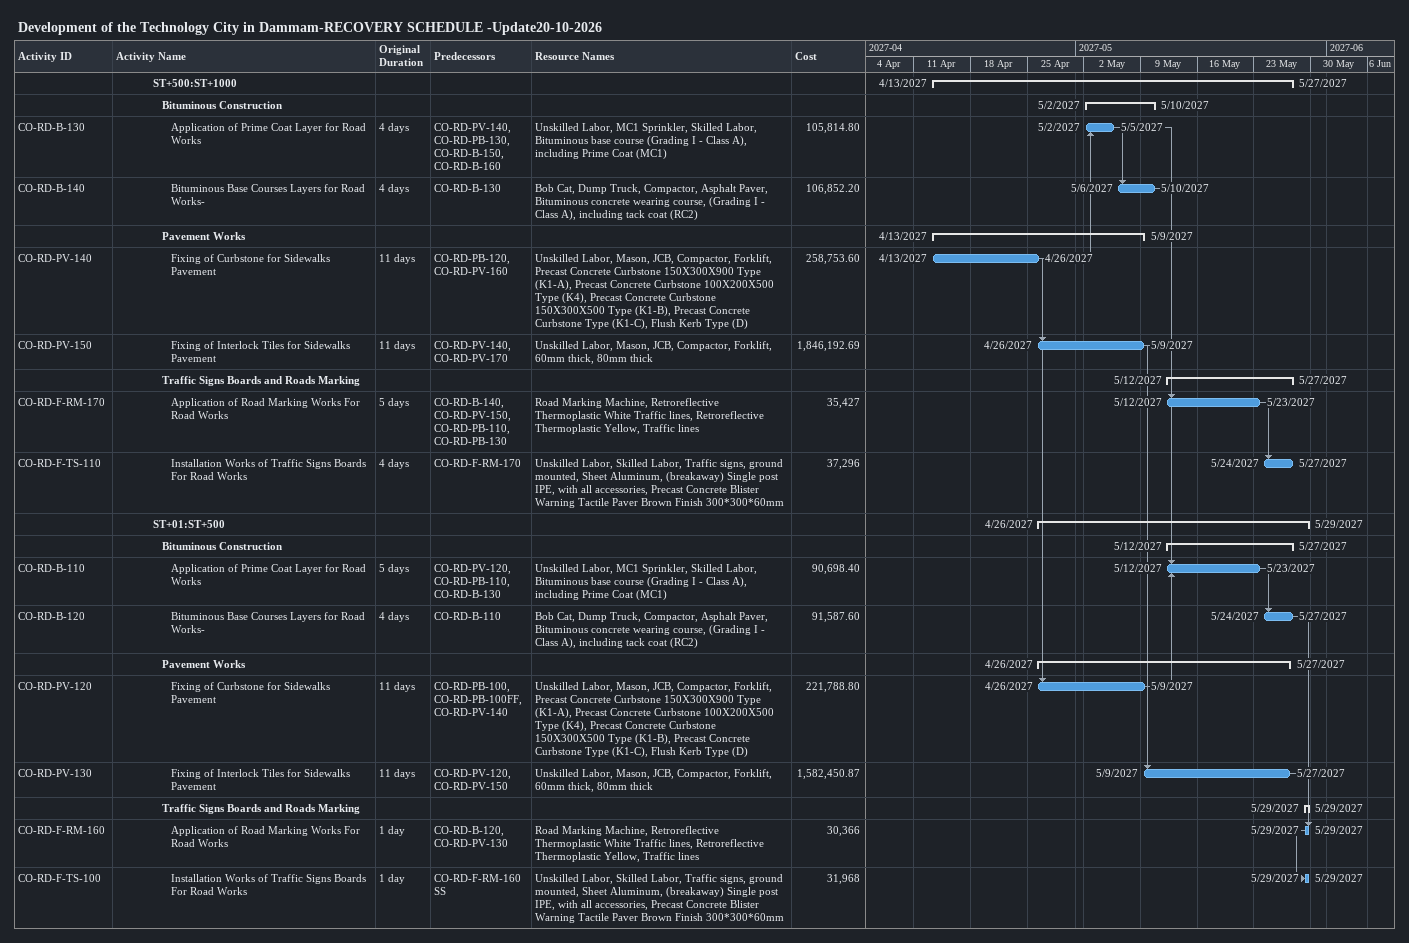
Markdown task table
Development of the Technology City in Dammam-RECOVERY SCHEDULE -Update20-10-2026

| ID | Level | Task | Original duration | Start | Finish | Predecessors | Resources | Cost |
|---|---|---|---|---|---|---|---|---|
|  | 5 | **ST+500:ST+1000** |  | 2027-04-13 | 2027-05-27 |  |  |  |
|  | 6 | **Bituminous Construction** |  | 2027-05-02 | 2027-05-10 |  |  |  |
| CO-RD-B-130 | 7 | Application of Prime Coat Layer for Road Works | 4d | 2027-05-02 | 2027-05-05 | CO-RD-PV-140, CO-RD-PB-130, CO-RD-B-150, CO-RD-B-160 | Unskilled Labor, MC1 Sprinkler, Skilled Labor, Bituminous base course (Grading I - Class A), including Prime Coat (MC1) | 105814.80 |
| CO-RD-B-140 | 7 | Bituminous Base Courses Layers for Road Works- | 4d | 2027-05-06 | 2027-05-10 | CO-RD-B-130 | Bob Cat, Dump Truck, Compactor, Asphalt Paver, Bituminous concrete wearing course, (Grading I - Class A), including tack coat (RC2) | 106852.20 |
|  | 6 | **Pavement Works** |  | 2027-04-13 | 2027-05-09 |  |  |  |
| CO-RD-PV-140 | 7 | Fixing of Curbstone for Sidewalks Pavement | 11d | 2027-04-13 | 2027-04-26 | CO-RD-PB-120, CO-RD-PV-160 | Unskilled Labor, Mason, JCB, Compactor, Forklift, Precast Concrete Curbstone 150X300X900 Type (K1-A), Precast Concrete Curbstone 100X200X500 Type (K4), Precast Concrete Curbstone 150X300X500 Type (K1-B), Precast Concrete Curbstone Type (K1-C), Flush Kerb Type (D) | 258753.60 |
| CO-RD-PV-150 | 7 | Fixing of Interlock Tiles for Sidewalks Pavement | 11d | 2027-04-26 | 2027-05-09 | CO-RD-PV-140, CO-RD-PV-170 | Unskilled Labor, Mason, JCB, Compactor, Forklift, 60mm thick, 80mm thick | 1846192.69 |
|  | 6 | **Traffic Signs Boards and Roads Marking** |  | 2027-05-12 | 2027-05-27 |  |  |  |
| CO-RD-F-RM-170 | 7 | Application of Road Marking Works For Road Works | 5d | 2027-05-12 | 2027-05-23 | CO-RD-B-140, CO-RD-PV-150, CO-RD-PB-110, CO-RD-PB-130 | Road Marking Machine, Retroreflective Thermoplastic White Traffic lines, Retroreflective Thermoplastic Yellow, Traffic lines | 35427 |
| CO-RD-F-TS-110 | 7 | Installation Works of Traffic Signs Boards For Road Works | 4d | 2027-05-24 | 2027-05-27 | CO-RD-F-RM-170 | Unskilled Labor, Skilled Labor, Traffic signs, ground mounted, Sheet Aluminum, (breakaway) Single post IPE, with all accessories, Precast Concrete Blister Warning Tactile Paver Brown Finish 300*300*60mm | 37296 |
|  | 5 | **ST+01:ST+500** |  | 2027-04-26 | 2027-05-29 |  |  |  |
|  | 6 | **Bituminous Construction** |  | 2027-05-12 | 2027-05-27 |  |  |  |
| CO-RD-B-110 | 7 | Application of Prime Coat Layer for Road Works | 5d | 2027-05-12 | 2027-05-23 | CO-RD-PV-120, CO-RD-PB-110, CO-RD-B-130 | Unskilled Labor, MC1 Sprinkler, Skilled Labor, Bituminous base course (Grading I - Class A), including Prime Coat (MC1) | 90698.40 |
| CO-RD-B-120 | 7 | Bituminous Base Courses Layers for Road Works- | 4d | 2027-05-24 | 2027-05-27 | CO-RD-B-110 | Bob Cat, Dump Truck, Compactor, Asphalt Paver, Bituminous concrete wearing course, (Grading I - Class A), including tack coat (RC2) | 91587.60 |
|  | 6 | **Pavement Works** |  | 2027-04-26 | 2027-05-27 |  |  |  |
| CO-RD-PV-120 | 7 | Fixing of Curbstone for Sidewalks Pavement | 11d | 2027-04-26 | 2027-05-09 | CO-RD-PB-100, CO-RD-PB-100FF, CO-RD-PV-140 | Unskilled Labor, Mason, JCB, Compactor, Forklift, Precast Concrete Curbstone 150X300X900 Type (K1-A), Precast Concrete Curbstone 100X200X500 Type (K4), Precast Concrete Curbstone 150X300X500 Type (K1-B), Precast Concrete Curbstone Type (K1-C), Flush Kerb Type (D) | 221788.80 |
| CO-RD-PV-130 | 7 | Fixing of Interlock Tiles for Sidewalks Pavement | 11d | 2027-05-09 | 2027-05-27 | CO-RD-PV-120, CO-RD-PV-150 | Unskilled Labor, Mason, JCB, Compactor, Forklift, 60mm thick, 80mm thick | 1582450.87 |
|  | 6 | **Traffic Signs Boards and Roads Marking** |  | 2027-05-29 | 2027-05-29 |  |  |  |
| CO-RD-F-RM-160 | 7 | Application of Road Marking Works For Road Works | 1d | 2027-05-29 | 2027-05-29 | CO-RD-B-120, CO-RD-PV-130 | Road Marking Machine, Retroreflective Thermoplastic White Traffic lines, Retroreflective Thermoplastic Yellow, Traffic lines | 30366 |
| CO-RD-F-TS-100 | 7 | Installation Works of Traffic Signs Boards For Road Works | 1d | 2027-05-29 | 2027-05-29 | CO-RD-F-RM-160SS | Unskilled Labor, Skilled Labor, Traffic signs, ground mounted, Sheet Aluminum, (breakaway) Single post IPE, with all accessories, Precast Concrete Blister Warning Tactile Paver Brown Finish 300*300*60mm | 31968 |
